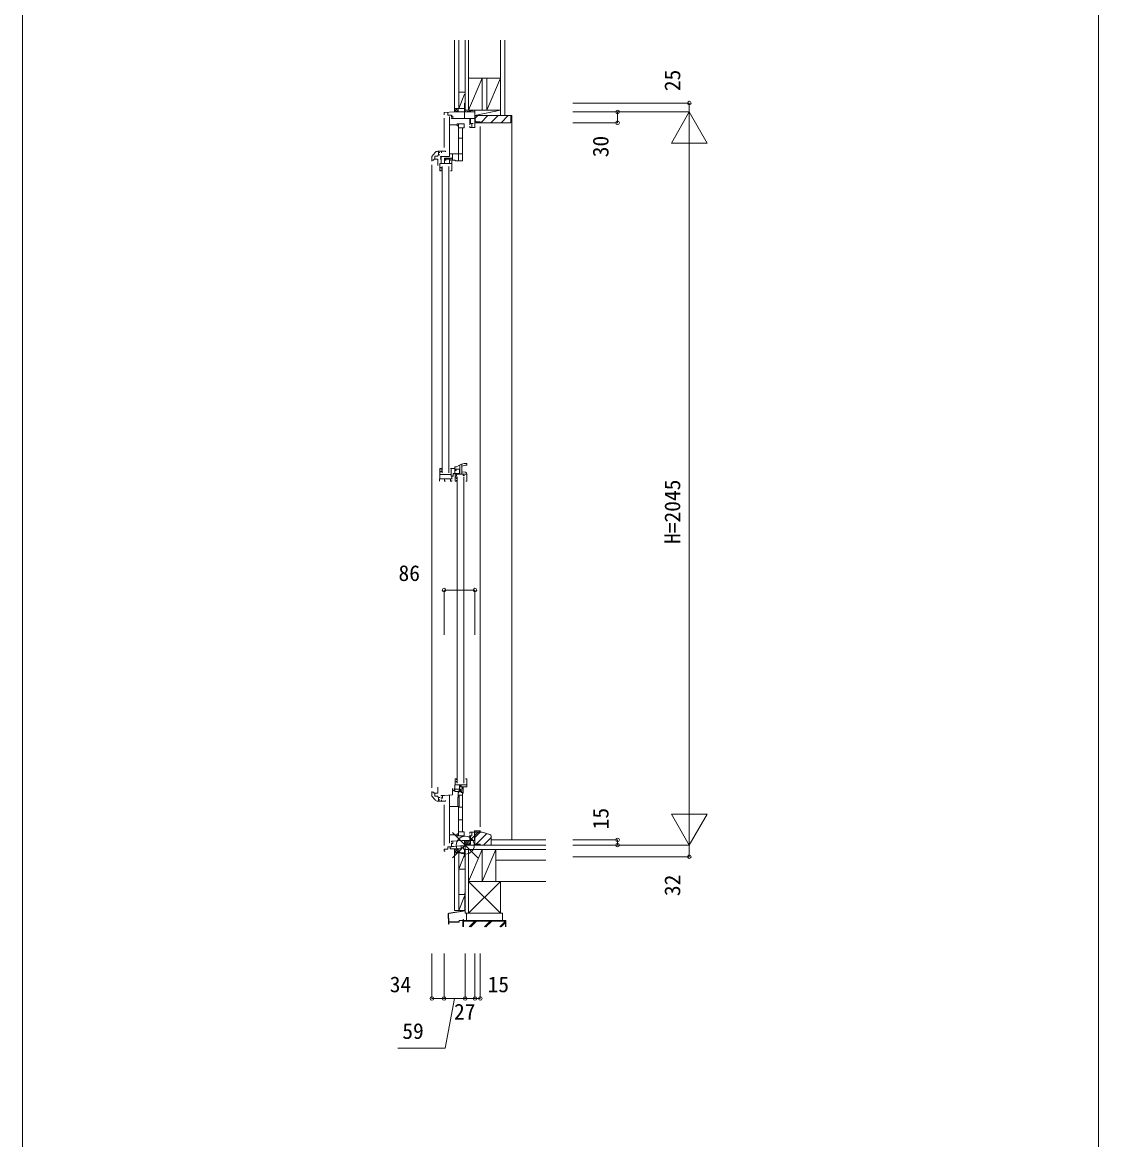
# Model space of a CAD drawing. Units: millimetres, scale not verified. Extents: x -13762 to 13750, y -10012 to 10000.
# Drawn here: x -5750 to -2750, y -6 to 3110 of the extents above; entities that cross this region are included whole.
import ezdxf
from ezdxf.enums import TextEntityAlignment as Align

# ---------------------------------------------------------------- set-up
doc = ezdxf.new("R2010")
doc.units = ezdxf.units.MM
doc.header["$LTSCALE"] = 50
for name, color, linetype, lineweight in [('0-0_0', 7, 'Continuous', 9), ('0-2_YKK_ZWAK', 5, 'Continuous', 9), ('0-4_YKK_12', 4, 'Continuous', 18), ('0-8_YKK_A1', 7, 'Continuous', 9), ('0-9_YSS_KE', 2, 'Continuous', 18), ('0-A_YSS_KE', 1, 'Continuous', 18)]:
    doc.layers.add(name, color=color, linetype=linetype, lineweight=lineweight)
doc.styles.add('ＭＳ ゴシック', font='')
doc.styles.get('ＭＳ ゴシック').set_extended_font_data('MS Gothic')

msp = doc.modelspace()

# ---------------------------------------------------------------- linework, layer by layer
at = {"layer": '0-0_0'}
for p, q in [((-5750, -10000), (-5750, 9500)), ((-2750, -10000), (-2750, 9500))]:
    msp.add_line(p, q, dxfattribs=at)
at = {"layer": '0-2_YKK_ZWAK'}
for p, q in [((-4533.5, 2870), (-4545.5, 2870)), ((-4545.5, 2866.8), (-4542.29, 2870)), ((-4545.5, 2861.14), (-4536.64, 2870)), ((-4545.5, 2870), (-4545.5, 2860)), ((-4535.5, 2870), (-4535.5, 2860)), ((-4540.98, 2860), (-4535.5, 2865.49)), ((-4488.5, 2850), (-4388.5, 2850)), ((-4487.5, 2842.9), (-4480.39, 2850)), ((-4487.5, 2835), (-4487.5, 2850)), ((-4472.11, 2830), (-4452.11, 2850)), ((-4443.82, 2830), (-4423.82, 2850)), ((-4415.54, 2830), (-4395.54, 2850)), ((-4388.5, 2850), (-4385.5, 2850)), ((-4388.5, 2850), (-4388.5, 2832)), ((-4385.5, 2850), (-4385.5, 830)), ((-4473.5, 2830), (-4473.5, 2832.5)), ((-4390.5, 2830), (-4473.5, 2830)), ((-4488.5, 836.58), (-4473.58, 851.5)), ((-4488.5, 851.5), (-4488.5, 817.5)), ((-4468.5, 851.5), (-4488.5, 851.5)), ((-4484.95, 817.5), (-4455, 847.45)), ((-4468.5, 851.5), (-4447.06, 845.07)), ((-4488.5, 817.5), (-4473.5, 817.5)), ((-4473.5, 817.5), (-4473.5, 815)), ((-4473.5, 815), (-4443.5, 815)), ((-4464.82, 815), (-4443.5, 836.33)), ((-4443.5, 815), (-4443.5, 840.28)), ((-4443.5, 830), (-4443.5, 815)), ((-4545.5, 800.3), (-4542.29, 803.5)), ((-4545.5, 794.64), (-4536.64, 803.5)), ((-4545.5, 793.5), (-4545.5, 803.5)), ((-4533.5, 793.5), (-4545.5, 793.5)), ((-4540.98, 793.5), (-4535.5, 798.99)), ((-4535.5, 793.5), (-4535.5, 803.5))]:
    msp.add_line(p, q, dxfattribs=at)
msp.add_lwpolyline([(-4474, 2833), (-4485.5, 2833), (-4487.5, 2835)], dxfattribs=at)
for centre, radius, start, end in [((-4474, 2832.5), 0.5, 0, 90), ((-4390.5, 2832), 2, 270, 0), ((-4448.5, 840.28), 5, 0, 73.30076)]:
    msp.add_arc(centre, radius, start, end, dxfattribs=at)
at = {"layer": '0-4_YKK_12'}
for p, q in [((-4515.5, 2885), (-4517.5, 2885)), ((-4517.5, 2885), (-4517.5, 2842)), ((-4515.5, 2872.35), (-4517.5, 2872.35)), ((-4574.5, 2858.5), (-4545.87, 2860)), ((-4574.5, 2852.5), (-4574.5, 2858.5)), ((-4574.5, 2760.5), (-4574.5, 2842.5)), ((-4563.7, 2859.07), (-4563.7, 2850.9)), ((-4563.7, 2850.9), (-4553.7, 2850.9)), ((-4560.5, 2846.5), (-4559, 2846.5)), ((-4559, 2846.5), (-4559, 2735.5)), ((-4553.7, 2850.9), (-4553.7, 2846.7)), ((-4553.7, 2848.7), (-4550.2, 2848.7)), ((-4553.7, 2844.2), (-4553.7, 2842)), ((-4553.7, 2842), (-4488.5, 2842)), ((-4550.2, 2848.7), (-4550.2, 2842)), ((-4545.87, 2860), (-4513.5, 2860)), ((-4502.5, 2824.5), (-4502.5, 2841.8)), ((-4501, 2842), (-4501, 2827.8)), ((-4488.5, 2816), (-4488.5, 2860)), ((-4537.7, 2824), (-4559, 2824)), ((-4537.7, 2827), (-4537.7, 2821.2)), ((-4518.5, 2827), (-4537.7, 2827)), ((-4537.7, 2821.2), (-4534.5, 2821.2)), ((-4534.5, 2825), (-4534.5, 2745.2)), ((-4534, 2827), (-4534, 2723.5)), ((-4534, 2816), (-4518.5, 2816)), ((-4523.6, 2723.5), (-4523.6, 2816)), ((-4518.5, 2816), (-4518.5, 2827)), ((-4497, 2827.5), (-4502.5, 2827.5)), ((-4502.5, 2817), (-4502.5, 2820.5)), ((-4488.5, 2817), (-4502.5, 2817)), ((-4501, 2827.8), (-4493, 2827.8)), ((-4497, 2817), (-4497, 2827.5)), ((-4488.5, 2830), (-4473.5, 2830)), ((-4473.5, 2830), (-4473.5, 2832.5)), ((-4473.5, 866), (-4473.5, 2820)), ((-4534, 2787.05), (-4523.6, 2787.05)), ((-4599.74, 2746.8), (-4608.5, 2736)), ((-4570.5, 2750.5), (-4591.97, 2750.5)), ((-4589.8, 2746.8), (-4586.4, 2746.8)), ((-4581.4, 2750.5), (-4581.4, 2746.5)), ((-4570.5, 2750.5), (-4570.5, 2748.5)), ((-4559, 2743.7), (-4523.6, 2743.7)), ((-4551.4, 2743.7), (-4551.4, 2725.5)), ((-4608.5, 2736), (-4608.5, 2723)), ((-4608.5, 2725.5), (-4603.5, 2725.5)), ((-4608.5, 975), (-4608.5, 2713)), ((-4603.5, 2728), (-4592.3, 2728)), ((-4603.5, 2725.5), (-4603.5, 2728)), ((-4599.9, 2736.5), (-4599.9, 2728)), ((-4592.69, 2736.5), (-4599.9, 2736.5)), ((-4592.3, 2711), (-4592.3, 2728)), ((-4589.8, 2740.2), (-4586.4, 2740.2)), ((-4585.9, 2716.2), (-4552.9, 2716.2)), ((-4585.9, 2696.2), (-4585.9, 2716.2)), ((-4584.3, 2735.5), (-4584.3, 2733.5)), ((-4559, 2735.5), (-4584.3, 2735.5)), ((-4584.3, 2730.5), (-4584.3, 2728.5)), ((-4584.3, 2728.5), (-4582.2, 2728.5)), ((-4582.2, 2718.2), (-4582.2, 2735.5)), ((-4552.9, 2731.2), (-4572.9, 2731.2)), ((-4572.9, 2731.2), (-4572.9, 2716.2)), ((-4572.9, 2725.2), (-4568.9, 2725.2)), ((-4571.4, 2729.7), (-4571.4, 2725.2)), ((-4571.4, 2728.7), (-4557.7, 2728.7)), ((-4560.6, 2725.2), (-4557.7, 2725.2)), ((-4559.7, 2724.3), (-4559.7, 2716.2)), ((-4557.7, 2724.3), (-4559.7, 2724.3)), ((-4557.7, 2729.7), (-4557.7, 2724.3)), ((-4553, 2711.9), (-4552.9, 2711.9)), ((-4552.9, 2711.9), (-4552.9, 2731.2)), ((-4543.4, 2725.5), (-4551.4, 2725.5)), ((-4585.9, 2705.1), (-4582.3, 2705.1)), ((-4582.3, 2696.2), (-4585.9, 2696.2)), ((-4582.3, 2705.1), (-4582.3, 2702.5)), ((-4582.3, 2699), (-4582.3, 2696.2)), ((-4580.2, 2708.2), (-4580.2, 1853.7)), ((-4561.2, 1853.7), (-4561.2, 2708.2)), ((-4544.9, 1852.1), (-4544.9, 1870.2)), ((-4544.9, 1870.2), (-4539.9, 1870.2)), ((-4530.9, 1875.47), (-4530.9, 1849.4)), ((-4524.9, 1849.4), (-4524.9, 1877.74)), ((-4511.2, 1879.93), (-4511.2, 1874.93)), ((-4585.9, 1865.7), (-4582.3, 1865.7)), ((-4585.9, 1836.7), (-4585.9, 1865.7)), ((-4582.3, 1856.8), (-4585.9, 1856.8)), ((-4585.9, 1848.7), (-4554.4, 1848.7)), ((-4582.3, 1865.7), (-4582.3, 1862.9)), ((-4582.3, 1859.4), (-4582.3, 1856.8)), ((-4556.3, 1865.7), (-4554.4, 1865.7)), ((-4554.4, 1865.7), (-4554.4, 1844.7)), ((-4554.4, 1844.7), (-4549.4, 1844.7)), ((-4553.8, 1866.01), (-4544.9, 1865.7)), ((-4552.9, 1835.6), (-4552.9, 1843.7)), ((-4550.33, 1845.95), (-4549.6, 1847.22)), ((-4549.6, 1852.1), (-4531.2, 1852.1)), ((-4549.6, 1847.22), (-4549.6, 1852.1)), ((-4549.4, 1848.45), (-4548.53, 1849.95)), ((-4549.4, 1844.7), (-4549.4, 1848.45)), ((-4544.9, 1864.2), (-4530.9, 1864.2)), ((-4540.5, 1859.7), (-4544.9, 1859.7)), ((-4543.7, 1852.1), (-4543.7, 1830.7)), ((-4543.7, 1849.4), (-4510.7, 1849.4)), ((-4543.7, 1844.4), (-4539.9, 1844.4)), ((-4540.1, 1839.6), (-4543.7, 1839.6)), ((-4543.4, 1863.7), (-4543.4, 1861.7)), ((-4531.2, 1863.7), (-4543.4, 1863.7)), ((-4540.5, 1863.7), (-4540.5, 1859.7)), ((-4540.1, 1837), (-4540.1, 1839.6)), ((-4539.9, 1844.4), (-4539.9, 1848.2)), ((-4538.1, 1842.7), (-4538.1, 988.2)), ((-4531.2, 1852.1), (-4531.2, 1863.7)), ((-4524.9, 1855.94), (-4515.26, 1855.1)), ((-4521.5, 1849.4), (-4521.5, 1845.7)), ((-4521.5, 1845.7), (-4517.53, 1845.7)), ((-4519.1, 988.2), (-4519.1, 1842.7)), ((-4510.8, 1846.4), (-4510.8, 1830.7)), ((-4510.7, 1846.4), (-4510.8, 1846.4)), ((-4510.7, 1850.12), (-4510.7, 1846.4)), ((-4587.1, 1836.7), (-4585.9, 1836.7)), ((-4587.1, 1830.7), (-4587.1, 1836.7)), ((-4585.9, 1836.7), (-4552.9, 1836.7)), ((-4572.9, 1836.7), (-4572.9, 1830.7)), ((-4572.9, 1830.7), (-4570.4, 1830.7)), ((-4557.9, 1830.7), (-4552.9, 1830.7)), ((-4556.2, 1836.7), (-4556.2, 1830.7)), ((-4552.9, 1830.7), (-4552.9, 1832.6)), ((-4543.7, 1830.7), (-4540.1, 1830.7)), ((-4540.1, 1830.7), (-4540.1, 1833.5)), ((-4510.8, 1830.7), (-4514.1, 1830.7)), ((-4543.7, 1000.2), (-4543.7, 983.2)), ((-4514.6, 1000.2), (-4510.7, 1000.2)), ((-4510.7, 1000.2), (-4510.7, 978.2)), ((-4592.3, 977), (-4592.3, 960)), ((-4551.4, 955.2), (-4551.4, 973)), ((-4551.4, 967.8), (-4546.4, 967.8)), ((-4546.4, 973), (-4546.4, 965.8)), ((-4544.9, 965.1), (-4544.9, 983.2)), ((-4544.9, 983.2), (-4510.7, 983.2)), ((-4527.2, 971.2), (-4544.9, 971.2)), ((-4534.2, 966.7), (-4531.7, 966.7)), ((-4531.7, 983.2), (-4531.7, 966.7)), ((-4531.7, 977.5), (-4527.2, 977.5)), ((-4531.4, 983.2), (-4531.4, 977.7)), ((-4529.9, 981.2), (-4527.2, 981.2)), ((-4529.9, 977.5), (-4529.9, 981.2)), ((-4528.7, 971.2), (-4528.7, 966.9)), ((-4526.9, 983.2), (-4526.9, 978.2)), ((-4510.7, 978.2), (-4526.9, 978.2)), ((-4524.44, 978.2), (-4524.9, 965.1)), ((-4521.1, 959.9), (-4521.1, 976.2)), ((-4608.5, 952), (-4608.5, 965)), ((-4608.5, 962.5), (-4603.5, 962.5)), ((-4599.74, 941.2), (-4608.5, 952)), ((-4603.5, 962.5), (-4603.5, 960)), ((-4603.5, 960), (-4592.3, 960)), ((-4599.9, 951.5), (-4599.9, 960)), ((-4592.69, 951.5), (-4599.9, 951.5)), ((-4589.8, 947.93), (-4592.69, 951.5)), ((-4570.5, 937.5), (-4591.97, 937.5)), ((-4589.8, 937.5), (-4589.8, 947.93)), ((-4589.8, 947.8), (-4586.4, 947.8)), ((-4589.8, 941.2), (-4586.4, 941.2)), ((-4582.3, 953.3), (-4573.15, 953.3)), ((-4582.3, 951.4), (-4582.3, 953.3)), ((-4582.3, 948.4), (-4582.3, 946.5)), ((-4582.3, 946.5), (-4579.2, 946.5)), ((-4581.4, 937.5), (-4581.4, 941.5)), ((-4579.2, 946.5), (-4579.2, 953.3)), ((-4573.15, 953.3), (-4551.4, 955.2)), ((-4570.5, 937.5), (-4570.5, 939.5)), ((-4559, 821.5), (-4559, 954.54)), ((-4524.9, 965.1), (-4544.9, 965.1)), ((-4535.9, 949), (-4535.9, 922.8)), ((-4533.7, 949), (-4535.9, 949)), ((-4532.05, 962.2), (-4535.7, 962.2)), ((-4535.7, 962.2), (-4535.7, 949.2)), ((-4535.7, 954.7), (-4523.6, 954.7)), ((-4533.7, 954.7), (-4533.7, 949)), ((-4532.5, 954.7), (-4532.5, 921)), ((-4523.6, 962.2), (-4528.05, 962.2)), ((-4523.6, 962.2), (-4523.6, 851.99)), ((-4523.6, 959.9), (-4521.1, 959.9)), ((-4574.5, 814), (-4574.5, 927.5)), ((-4559, 922.8), (-4533, 922.8)), ((-4534.5, 843), (-4534.5, 922.79)), ((-4534, 921), (-4523.6, 921)), ((-4534, 840.99), (-4534, 921)), ((-4534, 885.75), (-4523.6, 885.75)), ((-4537.7, 844), (-4559, 844)), ((-4534, 851.99), (-4518.5, 851.99)), ((-4518.5, 851.99), (-4518.5, 840.99)), ((-4502.5, 851.5), (-4502.5, 848)), ((-4502.5, 844), (-4502.5, 828.2)), ((-4497, 851.5), (-4497, 841)), ((-4473.5, 855), (-4491, 855)), ((-4489.5, 828), (-4489.5, 855)), ((-4485.5, 853.5), (-4485.5, 851.5)), ((-4473.5, 856), (-4473.5, 851.5)), ((-4563.7, 810.7), (-4553.7, 810.7)), ((-4563.7, 804), (-4563.7, 810.7)), ((-4560.5, 821.5), (-4559, 821.5)), ((-4557.27, 810.7), (-4557.3, 804.5)), ((-4525.07, 828), (-4553.7, 826.5)), ((-4553.7, 826.5), (-4553.7, 824.3)), ((-4553.7, 810.7), (-4553.7, 821.8)), ((-4550.2, 819.8), (-4553.7, 819.8)), ((-4547.8, 811.8), (-4553.7, 811.8)), ((-4550.2, 826.68), (-4550.2, 819.8)), ((-4528.31, 813.5), (-4547.8, 811.8)), ((-4518.5, 840.99), (-4537.7, 840.99)), ((-4517.5, 813.5), (-4528.34, 813.5)), ((-4526.7, 804.5), (-4526.7, 813.38)), ((-4488.5, 828), (-4525.07, 828)), ((-4517.5, 828), (-4517.5, 813.5)), ((-4517.5, 824.35), (-4513.85, 828)), ((-4517.5, 818.7), (-4508.19, 828)), ((-4517.5, 818), (-4501, 818)), ((-4512.54, 818), (-4502.54, 828)), ((-4506.88, 818), (-4501, 823.88)), ((-4497, 841), (-4502.5, 841)), ((-4502.5, 830.5), (-4498.6, 830.5)), ((-4501, 841), (-4501, 831)), ((-4501, 831), (-4498.3, 831)), ((-4501, 818), (-4501, 828)), ((-4498.3, 831), (-4498.3, 828)), ((-4488.5, 828), (-4488.5, 815)), ((-4574.5, 804), (-4563.7, 804)), ((-4574.5, 798), (-4574.5, 804)), ((-4571.5, 798), (-4574.5, 798)), ((-4557.3, 804.5), (-4526.7, 804.5)), ((-4526.7, 807.9), (-4520.3, 807.9)), ((-4515.5, 799.65), (-4517.5, 799.65))]:
    msp.add_line(p, q, dxfattribs=at)
for points in [[(-4589.8, 2750.5), (-4589.8, 2740.06), (-4592.69, 2736.5)], [(-4556.3, 2696.2), (-4553, 2696.2), (-4553, 2711.9)], [(-4543.4, 2725.5), (-4543.4, 2723.5), (-4523.6, 2723.5)], [(-4540.1, 997.4), (-4540.1, 1000.2), (-4543.7, 1000.2)], [(-4543.7, 991.3), (-4540.1, 991.3), (-4540.1, 993.9)], [(-4537.7, 840.99), (-4537.7, 846.8), (-4534.5, 846.8)], [(-4502.5, 851.5), (-4477.41, 851.5), (-4475.75, 853.16)], [(-4516.5, 804), (-4520.3, 804), (-4520.3, 813.5)], [(-4517.5, 804), (-4517.5, 783), (-4515.5, 783)]]:
    msp.add_lwpolyline(points, dxfattribs=at)
for centre, radius, start, end in [((-4591.97, 2740.5), 10, 89.99999, 140.96439), ((-4510.25, 1829.94), 50, 91.0861, 126.36873), ((-4510.24, 1829.94), 45, 91.21953, 109.00967), ((-4515.7, 1850.12), 5, 0, 85), ((-4591.97, 947.5), 10, 219.03561, 270.00001)]:
    msp.add_arc(centre, radius, start, end, dxfattribs=at)
at = {"layer": '0-8_YKK_A1'}
for p, q in [((-4545.5, 3060), (-4545.5, 2870)), ((-4533.5, 3060), (-4533.5, 2870)), ((-4515.5, 2860), (-4515.5, 3060)), ((-4506.5, 3060), (-4506.5, 2865)), ((-4417.5, 3060), (-4417.5, 2850)), ((-4405, 3060), (-4405, 2850)), ((-4506.5, 2954), (-4506.5, 2865)), ((-4506.5, 2954), (-4417.5, 2954)), ((-4506.5, 2865), (-4468.5, 2954)), ((-4468.5, 2865), (-4468.5, 2954)), ((-4455.5, 2954), (-4455.5, 2865)), ((-4455.5, 2865), (-4417.5, 2954)), ((-4417.5, 2865), (-4417.5, 2954)), ((-4533.5, 2915), (-4517.5, 2915)), ((-4533.5, 2915), (-4533.5, 2870)), ((-4517.5, 2910), (-4533.5, 2870)), ((-4532.5, 2870), (-4545.5, 2870)), ((-4515.5, 2865), (-4506.5, 2865)), ((-4488.5, 2865), (-4515.5, 2865)), ((-4488.5, 2865), (-4515.5, 2860)), ((-4506.5, 2865), (-4468.5, 2865)), ((-4488.5, 2850), (-4488.5, 2865)), ((-4488.5, 2865), (-4417.5, 2865)), ((-4417.5, 2865), (-4488.5, 2850)), ((-4455.5, 2865), (-4417.5, 2865)), ((-4291, 815), (-4515.5, 815)), ((-4515.5, 803), (-4515.5, 815)), ((-4291, 830), (-4443.5, 830)), ((-4441.9, 815), (-4291, 815)), ((-4545.5, 632.86), (-4545.5, 793.5)), ((-4532.5, 793.5), (-4545.5, 793.5)), ((-4533.5, 793.5), (-4533.5, 748.5)), ((-4533.5, 632.86), (-4533.5, 793.5)), ((-4533.5, 793.5), (-4518.5, 793.5)), ((-4518.5, 786), (-4533.5, 748.5)), ((-4518.5, 793.5), (-4532.5, 793.5)), ((-4515.5, 803), (-4291, 803)), ((-4515.5, 625), (-4515.5, 803)), ((-4506.5, 803), (-4506.5, 714)), ((-4468.5, 803), (-4506.5, 714)), ((-4506.5, 803), (-4506.5, 625)), ((-4468.5, 803), (-4506.5, 803)), ((-4430.5, 803), (-4468.5, 803)), ((-4291, 803), (-4430.5, 803)), ((-4291, 803), (-4430.5, 803)), ((-4430.5, 803), (-4430.5, 773)), ((-4533.5, 748.5), (-4516.5, 748.5)), ((-4291, 773), (-4430.5, 773)), ((-4506.5, 714), (-4506.5, 625)), ((-4506.5, 714), (-4417.5, 625)), ((-4417.5, 714), (-4506.5, 625)), ((-4468.5, 714), (-4430.5, 714)), ((-4430.5, 714), (-4291, 714)), ((-4417.5, 625), (-4417.5, 714)), ((-4533.5, 679.35), (-4533.5, 634.35)), ((-4517.6, 677.86), (-4533.5, 677.86)), ((-4517.6, 672.61), (-4533.5, 632.86)), ((-4516.6, 681.88), (-4516.6, 680.63)), ((-4516.3, 680.24), (-4516.3, 672.89)), ((-4516.3, 671.97), (-4516.3, 652.89)), ((-4515.5, 632.01), (-4515.5, 681.88)), ((-4563.41, 623.36), (-4562.03, 595.75)), ((-4517.13, 632.29), (-4561.71, 625.43)), ((-4561.32, 624.69), (-4515.75, 631.71)), ((-4533.5, 632.86), (-4545.5, 632.86)), ((-4533.5, 632.86), (-4516.3, 632.86)), ((-4516.3, 651.97), (-4516.3, 633.27)), ((-4515.5, 625), (-4506.5, 625)), ((-4512, 625), (-4512, 605)), ((-4512, 625), (-4412, 625)), ((-4506.5, 625), (-4417.5, 625)), ((-4412, 605), (-4412, 625)), ((-4562.59, 623.13), (-4561.51, 601.4)), ((-4561.42, 599.6), (-4561.27, 596.64)), ((-4561.38, 595.13), (-4561.35, 595.13)), ((-4533.1, 600.93), (-4561.01, 600.93)), ((-4560.92, 600.13), (-4533.1, 600.13)), ((-4532.8, 603.85), (-4532.8, 601.23)), ((-4532, 601.23), (-4532, 603.85)), ((-4531.79, 604.95), (-4521.57, 605.84)), ((-4531.72, 604.15), (-4520.77, 605.11)), ((-4522, 605), (-4522, 587.5)), ((-4402, 605), (-4522, 605)), ((-4521.3, 607.73), (-4521.3, 606.14)), ((-4520.5, 607.73), (-4520.5, 605.4)), ((-4520.5, 587.5), (-4520.5, 603.5)), ((-4520.5, 603.5), (-4403.5, 603.5)), ((-4412, 605), (-4512, 605)), ((-4504.4, 587.5), (-4488.4, 603.5)), ((-4502.28, 587.5), (-4486.27, 603.5)), ((-4500.15, 587.5), (-4484.15, 603.5)), ((-4445.97, 603.5), (-4461.97, 587.5)), ((-4459.85, 587.5), (-4443.85, 603.5)), ((-4441.73, 603.5), (-4457.73, 587.5)), ((-4419.54, 587.5), (-4403.54, 603.5)), ((-4417.42, 587.5), (-4403.5, 601.43)), ((-4415.3, 587.5), (-4403.5, 599.3)), ((-4403.5, 603.5), (-4403.5, 587.5)), ((-4402, 587.5), (-4402, 605))]:
    msp.add_line(p, q, dxfattribs=at)
for points in [[(-4533.5, 2870), (-4519.5, 2870), (-4532.5, 2870)], [(-4515.5, 2860), (-4488.5, 2860), (-4488.5, 2865)], [(-4430.5, 803), (-4468.5, 714), (-4468.5, 803), (-4468.5, 714)], [(-4430.5, 803), (-4430.5, 714), (-4430.5, 803)], [(-4417.5, 714), (-4506.5, 714), (-4468.5, 714)]]:
    msp.add_lwpolyline(points, dxfattribs=at)
for centre, radius, start, end in [((-4516.05, 681.88), 0.55, 359.99998, 180.00167), ((-4516.4, 680.63), 0.2, 179.99694, 255.51968), ((-4516.5, 680.24), 0.2, 0, 75.52165), ((-4516.1, 672.89), 0.2, 180.00003, 246.42147), ((-4516.1, 671.97), 0.2, 113.57855, 179.99998), ((-4516.3, 672.43), 0.3, 293.57988, 66.42007), ((-4561.41, 623.46), 2, 98.74002, 182.85963), ((-4561.1, 623.2), 1.5, 98.76138, 182.85963), ((-4517.3, 633.27), 1, 279.71601, 0), ((-4516.1, 652.89), 0.2, 180.00003, 246.42147), ((-4516.1, 651.97), 0.2, 113.57855, 179.99998), ((-4516.3, 652.43), 0.3, 293.57988, 66.42007), ((-4515.8, 632.01), 0.3, 279.71625, 0), ((-4561.38, 595.78), 0.65, 182.85963, 270.0001), ((-4561.01, 601.43), 0.5, 182.85963, 270.0001), ((-4560.92, 599.63), 0.5, 90.0001, 182.85963), ((-4561.35, 595.78), 0.65, 270.0001, 66.73014), ((-4560.97, 596.65), 0.3, 182.85963, 246.73014), ((-4533.1, 601.23), 1.1, 270, 0), ((-4533.1, 601.23), 0.3, 270, 0), ((-4531.7, 603.85), 1.1, 94.96983, 180), ((-4531.7, 603.85), 0.3, 94.96983, 180), ((-4521.6, 606.14), 0.3, 274.96983, 0), ((-4520.9, 607.73), 0.4, 90.00009, 180), ((-4520.9, 607.73), 0.4, 0, 90.00009), ((-4520.8, 605.4), 0.3, 274.96983, 0)]:
    msp.add_arc(centre, radius, start, end, dxfattribs=at)
at = {"layer": '0-9_YSS_KE'}
for p, q in [((-4216, 2885), (-3891, 2885)), ((-3891, 2885), (-3891, 2860)), ((-4216, 2860), (-3891, 2860)), ((-4091, 2860), (-4091, 2830)), ((-3941, 2773.4), (-3891, 2860)), ((-3891, 2860), (-3891, 815)), ((-3891, 2860), (-3841, 2773.4)), ((-4216, 2830), (-4091, 2830)), ((-3941, 2773.4), (-3841, 2773.4)), ((-4574.5, 1526.69), (-4488.5, 1526.69)), ((-4574.5, 1526.69), (-4574.5, 1401.69)), ((-4488.5, 1526.69), (-4488.5, 1401.69)), ((-3841, 901.6), (-3941, 901.6)), ((-4216, 830), (-4091, 830)), ((-4216, 815), (-3891, 815)), ((-4091, 815), (-4091, 830)), ((-3891, 815), (-3891, 783)), ((-4216, 783), (-3891, 783)), ((-4608.5, 512.5), (-4608.5, 387.5)), ((-4574.5, 512.5), (-4574.5, 387.5)), ((-4515.5, 512.5), (-4515.5, 387.5)), ((-4488.5, 512.5), (-4488.5, 387.5)), ((-4473.5, 512.5), (-4473.5, 387.5)), ((-4574.5, 387.5), (-4608.5, 387.5)), ((-4515.5, 387.5), (-4574.5, 387.5)), ((-4545, 387.5), (-4571.27, 249.21)), ((-4515.5, 387.5), (-4473.5, 387.5)), ((-4571.27, 249.21), (-4703.23, 249.21))]:
    msp.add_line(p, q, dxfattribs=at)
msp.add_lwpolyline([(-3841, 901.6), (-3891, 815), (-3941, 901.6)], dxfattribs=at)
for centre in [(-3891, 2885), (-4091, 2860), (-4091, 2830), (-4574.5, 1526.69), (-4488.5, 1526.69), (-4091, 830), (-4091, 815), (-3891, 783), (-4608.5, 387.5), (-4574.5, 387.5), (-4515.5, 387.5), (-4488.5, 387.5), (-4473.5, 387.5)]:
    msp.add_circle(centre, 5, dxfattribs=at)
at = {"layer": '0-A_YSS_KE'}
for p, q in [((-4480.14, 850.35), (-4550.85, 779.64)), ((-4480.14, 779.64), (-4550.85, 850.35))]:
    msp.add_line(p, q, dxfattribs=at)
msp.add_circle((-4515.5, 815), 25, dxfattribs=at)

# ---------------------------------------------------------------- texts
at = {"layer": '0-9_YSS_KE', "style": 'ＭＳ ゴシック'}
for s, p in [('25', (-3903, 2918.11)), ('30', (-4103, 2733.69)), ('H=2045', (-3903, 1655.16)), ('15', (-4103, 859.34)), ('32', (-3903, 672.98))]:
    msp.add_text(s, height=43.99, rotation=90, dxfattribs=at).set_placement(p, align=Align.BOTTOM_LEFT)
for s, p in [('86', (-4701.57, 1538.69)), ('34', (-4726.05, 391.68)), ('15', (-4453.35, 391.68)), ('27', (-4546.85, 315.53)), ('59', (-4691.04, 261.53))]:
    msp.add_text(s, height=43.99, dxfattribs=at).set_placement(p, align=Align.BOTTOM_LEFT)

doc.saveas('drawing.dxf')
